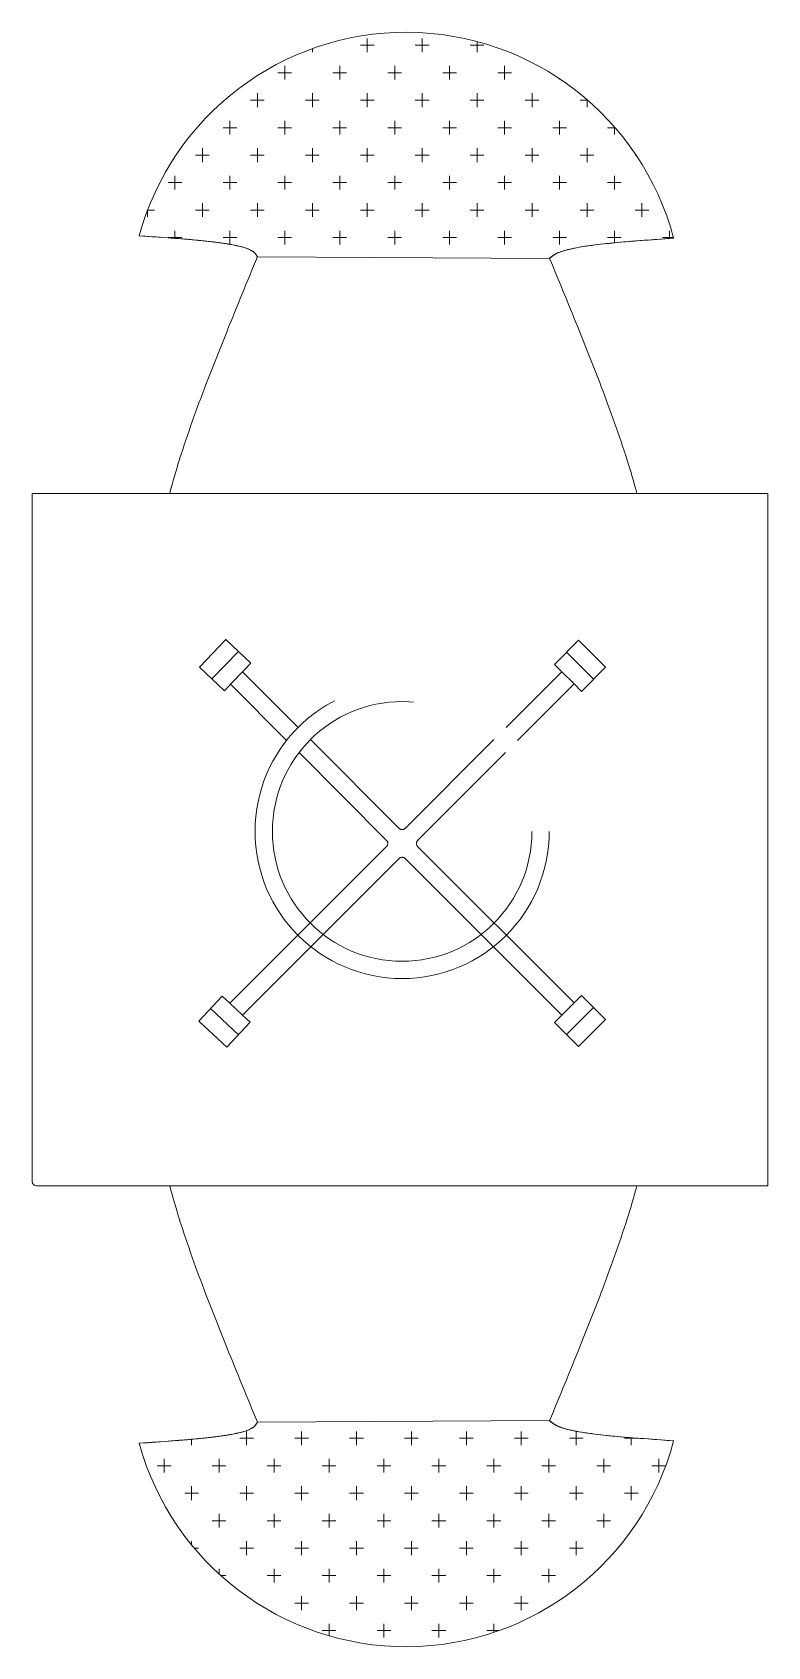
# Model space of a CAD drawing. Extents: x 3270 to 6851, y -140 to 2884.
# Drawn here: x 4813.4 to 4898.4, y 1009.5 to 1196 of the extents above; entities that cross this region are included whole.
import ezdxf

# ---------------------------------------------------------------- set-up
doc = ezdxf.new("R2010")
doc.units = 0
doc.header["$LTSCALE"] = 20
doc.linetypes.add('ACAD_ISO03W100', pattern=[30, 12, -18])
doc.layers.add('Ö-MOBİLYA', color=31, linetype='CONTINUOUS', lineweight=18)

msp = doc.modelspace()

# ---------------------------------------------------------------- linework, layer by layer
at = {"layer": 'Ö-MOBİLYA'}
for p, q in [((4845.75, 1193.72), (4845.75, 1194.12)), ((4851.3, 1194.51), (4852.89, 1194.51)), ((4852.1, 1193.72), (4852.1, 1195.31)), ((4857.65, 1194.51), (4859.24, 1194.51)), ((4858.45, 1193.72), (4858.45, 1195.31)), ((4864, 1194.51), (4865.59, 1194.51)), ((4864.8, 1193.72), (4864.8, 1194.94)), ((4842.57, 1190.54), (4842.57, 1192.13)), ((4848.92, 1190.54), (4848.92, 1192.13)), ((4855.27, 1190.54), (4855.27, 1192.13)), ((4861.62, 1190.54), (4861.62, 1192.13)), ((4867.97, 1190.54), (4867.97, 1192.13)), ((4841.78, 1191.34), (4843.36, 1191.34)), ((4848.13, 1191.34), (4849.71, 1191.34)), ((4854.48, 1191.34), (4856.06, 1191.34)), ((4860.83, 1191.34), (4862.41, 1191.34)), ((4867.18, 1191.34), (4868.76, 1191.34)), ((4874.32, 1190.54), (4874.32, 1190.64)), ((4839.4, 1187.37), (4839.4, 1188.96)), ((4845.75, 1187.37), (4845.75, 1188.96)), ((4852.1, 1187.37), (4852.1, 1188.96)), ((4858.45, 1187.37), (4858.45, 1188.96)), ((4864.8, 1187.37), (4864.8, 1188.96)), ((4871.15, 1187.37), (4871.15, 1188.96)), ((4877.5, 1187.37), (4877.5, 1188.23)), ((4838.6, 1188.16), (4840.19, 1188.16)), ((4844.95, 1188.16), (4846.54, 1188.16)), ((4851.3, 1188.16), (4852.89, 1188.16)), ((4857.65, 1188.16), (4859.24, 1188.16)), ((4864, 1188.16), (4865.59, 1188.16)), ((4870.35, 1188.16), (4871.94, 1188.16)), ((4876.7, 1188.16), (4877.57, 1188.16)), ((4835.43, 1184.99), (4837.01, 1184.99)), ((4836.22, 1184.19), (4836.22, 1185.78)), ((4841.78, 1184.99), (4843.36, 1184.99)), ((4842.57, 1184.19), (4842.57, 1185.78)), ((4848.13, 1184.99), (4849.71, 1184.99)), ((4848.92, 1184.19), (4848.92, 1185.78)), ((4854.48, 1184.99), (4856.06, 1184.99)), ((4855.27, 1184.19), (4855.27, 1185.78)), ((4860.83, 1184.99), (4862.41, 1184.99)), ((4861.62, 1184.19), (4861.62, 1185.78)), ((4867.18, 1184.99), (4868.76, 1184.99)), ((4867.97, 1184.19), (4867.97, 1185.78)), ((4873.53, 1184.99), (4875.11, 1184.99)), ((4874.32, 1184.19), (4874.32, 1185.78)), ((4879.88, 1184.99), (4880.75, 1184.99)), ((4880.67, 1184.19), (4880.67, 1185.08)), ((4832.25, 1181.81), (4833.84, 1181.81)), ((4833.05, 1181.02), (4833.05, 1182.61)), ((4838.6, 1181.81), (4840.19, 1181.81)), ((4839.4, 1181.02), (4839.4, 1182.61)), ((4844.95, 1181.81), (4846.54, 1181.81)), ((4845.75, 1181.02), (4845.75, 1182.61)), ((4851.3, 1181.81), (4852.89, 1181.81)), ((4852.1, 1181.02), (4852.1, 1182.61)), ((4857.65, 1181.81), (4859.24, 1181.81)), ((4858.45, 1181.02), (4858.45, 1182.61)), ((4864, 1181.81), (4865.59, 1181.81)), ((4864.8, 1181.02), (4864.8, 1182.61)), ((4870.35, 1181.81), (4871.94, 1181.81)), ((4871.15, 1181.02), (4871.15, 1182.61)), ((4876.7, 1181.81), (4878.29, 1181.81)), ((4877.5, 1181.02), (4877.5, 1182.61)), ((4883.05, 1181.81), (4883.17, 1181.81)), ((4829.87, 1177.84), (4829.87, 1179.43)), ((4836.22, 1177.84), (4836.22, 1179.43)), ((4842.57, 1177.84), (4842.57, 1179.43)), ((4848.92, 1177.84), (4848.92, 1179.43)), ((4855.27, 1177.84), (4855.27, 1179.43)), ((4861.62, 1177.84), (4861.62, 1179.43)), ((4867.97, 1177.84), (4867.97, 1179.43)), ((4874.32, 1177.84), (4874.32, 1179.43)), ((4880.67, 1177.84), (4880.67, 1179.43)), ((4829.08, 1178.64), (4830.66, 1178.64)), ((4835.43, 1178.64), (4837.01, 1178.64)), ((4841.78, 1178.64), (4843.36, 1178.64)), ((4848.13, 1178.64), (4849.71, 1178.64)), ((4854.48, 1178.64), (4856.06, 1178.64)), ((4860.83, 1178.64), (4862.41, 1178.64)), ((4867.18, 1178.64), (4868.76, 1178.64)), ((4873.53, 1178.64), (4875.11, 1178.64)), ((4879.88, 1178.64), (4881.46, 1178.64)), ((4826.7, 1175.46), (4827.49, 1175.46)), ((4826.7, 1174.67), (4826.7, 1175.46)), ((4832.25, 1175.46), (4833.84, 1175.46)), ((4833.05, 1174.67), (4833.05, 1176.26)), ((4838.6, 1175.46), (4840.19, 1175.46)), ((4839.4, 1174.67), (4839.4, 1176.26)), ((4844.95, 1175.46), (4846.54, 1175.46)), ((4845.75, 1174.67), (4845.75, 1176.26)), ((4851.3, 1175.46), (4852.89, 1175.46)), ((4852.1, 1174.67), (4852.1, 1176.26)), ((4857.65, 1175.46), (4859.24, 1175.46)), ((4858.45, 1174.67), (4858.45, 1176.26)), ((4864, 1175.46), (4865.59, 1175.46)), ((4864.8, 1174.67), (4864.8, 1176.26)), ((4870.35, 1175.46), (4871.94, 1175.46)), ((4871.15, 1174.67), (4871.15, 1176.26)), ((4876.7, 1175.46), (4878.29, 1175.46)), ((4877.5, 1174.67), (4877.5, 1176.26)), ((4883.05, 1175.46), (4884.64, 1175.46)), ((4883.85, 1174.67), (4883.85, 1176.26)), ((4829.08, 1172.29), (4830.66, 1172.29)), ((4829.87, 1172.2), (4829.87, 1173.08)), ((4835.43, 1172.29), (4837.01, 1172.29)), ((4836.22, 1171.51), (4836.22, 1173.08)), ((4841.78, 1172.29), (4843.36, 1172.29)), ((4842.57, 1171.49), (4842.57, 1173.08)), ((4848.13, 1172.29), (4849.71, 1172.29)), ((4848.92, 1171.49), (4848.92, 1173.08)), ((4854.48, 1172.29), (4856.06, 1172.29)), ((4855.27, 1171.49), (4855.27, 1173.08)), ((4860.83, 1172.29), (4862.41, 1172.29)), ((4861.62, 1171.49), (4861.62, 1173.08)), ((4867.18, 1172.29), (4868.76, 1172.29)), ((4867.97, 1171.49), (4867.97, 1173.08)), ((4873.53, 1172.29), (4875.11, 1172.29)), ((4874.32, 1171.49), (4874.32, 1173.08)), ((4879.88, 1172.29), (4881.46, 1172.29)), ((4880.67, 1171.69), (4880.67, 1173.08)), ((4886.23, 1172.29), (4887.5, 1172.29)), ((4887.02, 1172.18), (4887.02, 1173.08)), ((4873.17, 1169.89, 33.61), (4839.4, 1170.05, 32.32)), ((4873.17, 1169.89), (4839.4, 1170.05)), ((4873.17, 1169.89), (4839.4, 1170.05)), ((4871.15, 1169.9), (4871.15, 1169.91)), ((4813.38, 1063.24), (4813.38, 1142.74)), ((4813.38, 1142.74), (4898.38, 1142.74)), ((4898.38, 1142.74), (4898.38, 1062.74)), ((4835.77, 1125.84), (4832.72, 1122.65)), ((4834.89, 1124.92), (4834.88, 1124.93)), ((4838.63, 1123.11), (4835.77, 1125.84)), ((4873.73, 1122.98), (4876.52, 1125.78)), ((4876.52, 1125.78), (4879.64, 1122.66)), ((4877.37, 1124.92), (4877.38, 1124.93)), ((4833.56, 1123.52), (4833.55, 1123.53)), ((4834.41, 1124.42), (4834.41, 1124.43)), ((4837.79, 1122.25), (4838.63, 1123.11)), ((4874.59, 1122.13), (4873.73, 1122.98)), ((4878.79, 1123.51), (4878.8, 1123.52)), ((4835.34, 1084.65), (4832.64, 1081.77)), ((4836.22, 1083.82), (4835.34, 1084.65)), ((4837.68, 1082.45), (4836.22, 1083.82)), ((4874.59, 1082.45), (4876, 1083.86)), ((4876, 1083.86), (4876.85, 1084.72)), ((4876.85, 1084.72), (4879.64, 1081.93)), ((4837.21, 1080.19), (4833.99, 1083.21)), ((4837.68, 1082.45), (4838.56, 1081.63)), ((4874.59, 1082.45), (4873.73, 1081.6)), ((4875.12, 1080.2), (4878.24, 1083.32)), ((4876.52, 1078.81), (4879.64, 1081.93)), ((4835.86, 1078.75), (4832.64, 1081.77)), ((4833.78, 1080.68), (4833.77, 1080.67)), ((4838.56, 1081.63), (4835.86, 1078.75)), ((4873.73, 1081.6), (4876.52, 1078.81)), ((4878.79, 1081.07), (4878.8, 1081.07)), ((4878.79, 1081.07), (4878.8, 1081.07)), ((4834.68, 1079.83), (4834.68, 1079.83)), ((4834.89, 1079.66), (4834.88, 1079.65)), ((4835.19, 1079.36), (4835.18, 1079.35)), ((4877.37, 1079.66), (4877.38, 1079.65)), ((4877.37, 1079.66), (4877.38, 1079.65)), ((4898.38, 1062.74), (4813.88, 1062.74)), ((4873.17, 1035.6, 33.61), (4839.4, 1035.44, 32.32)), ((4873.17, 1035.6), (4839.4, 1035.44)), ((4873.17, 1035.6), (4839.4, 1035.44)), ((4831.8, 1032.77), (4831.8, 1033.44)), ((4837.36, 1033.57), (4838.95, 1033.57)), ((4838.15, 1032.77), (4838.15, 1034.36)), ((4843.71, 1033.57), (4845.3, 1033.57)), ((4844.5, 1032.77), (4844.5, 1034.36)), ((4850.06, 1033.57), (4851.65, 1033.57)), ((4850.85, 1032.77), (4850.85, 1034.36)), ((4856.41, 1033.57), (4858, 1033.57)), ((4857.2, 1032.77), (4857.2, 1034.36)), ((4862.76, 1033.57), (4864.35, 1033.57)), ((4863.55, 1032.77), (4863.55, 1034.36)), ((4869.11, 1033.57), (4870.7, 1033.57)), ((4869.9, 1032.77), (4869.9, 1034.36)), ((4875.46, 1033.57), (4877.05, 1033.57)), ((4876.25, 1032.77), (4876.25, 1034.36)), ((4881.81, 1033.57), (4883.4, 1033.57)), ((4882.6, 1032.77), (4882.6, 1033.63)), ((4827.83, 1030.39), (4829.42, 1030.39)), ((4828.63, 1029.6), (4828.63, 1031.19)), ((4834.18, 1030.39), (4835.77, 1030.39)), ((4834.98, 1029.6), (4834.98, 1031.19)), ((4840.53, 1030.39), (4842.12, 1030.39)), ((4841.33, 1029.6), (4841.33, 1031.19)), ((4846.88, 1030.39), (4848.47, 1030.39)), ((4847.68, 1029.6), (4847.68, 1031.19)), ((4853.23, 1030.39), (4854.82, 1030.39)), ((4854.03, 1029.6), (4854.03, 1031.19)), ((4859.58, 1030.39), (4861.17, 1030.39)), ((4860.38, 1029.6), (4860.38, 1031.19)), ((4865.93, 1030.39), (4867.52, 1030.39)), ((4866.73, 1029.6), (4866.73, 1031.19)), ((4872.28, 1030.39), (4873.87, 1030.39)), ((4873.08, 1029.6), (4873.08, 1031.19)), ((4878.63, 1030.39), (4880.22, 1030.39)), ((4879.43, 1029.6), (4879.43, 1031.19)), ((4884.98, 1030.39), (4886.57, 1030.39)), ((4885.78, 1029.6), (4885.78, 1031.19)), ((4831.8, 1026.42), (4831.8, 1028.01)), ((4838.15, 1026.42), (4838.15, 1028.01)), ((4844.5, 1026.42), (4844.5, 1028.01)), ((4850.85, 1026.42), (4850.85, 1028.01)), ((4857.2, 1026.42), (4857.2, 1028.01)), ((4863.55, 1026.42), (4863.55, 1028.01)), ((4869.9, 1026.42), (4869.9, 1028.01)), ((4876.25, 1026.42), (4876.25, 1028.01)), ((4882.6, 1026.42), (4882.6, 1028.01)), ((4831.01, 1027.22), (4832.6, 1027.22)), ((4837.36, 1027.22), (4838.95, 1027.22)), ((4843.71, 1027.22), (4845.3, 1027.22)), ((4850.06, 1027.22), (4851.65, 1027.22)), ((4856.41, 1027.22), (4858, 1027.22)), ((4862.76, 1027.22), (4864.35, 1027.22)), ((4869.11, 1027.22), (4870.7, 1027.22)), ((4875.46, 1027.22), (4877.05, 1027.22)), ((4881.81, 1027.22), (4883.4, 1027.22)), ((4834.98, 1023.25), (4834.98, 1024.84)), ((4841.33, 1023.25), (4841.33, 1024.84)), ((4847.68, 1023.25), (4847.68, 1024.84)), ((4854.03, 1023.25), (4854.03, 1024.84)), ((4860.38, 1023.25), (4860.38, 1024.84)), ((4866.73, 1023.25), (4866.73, 1024.84)), ((4873.08, 1023.25), (4873.08, 1024.84)), ((4879.43, 1023.25), (4879.43, 1024.84)), ((4834.18, 1024.04), (4835.77, 1024.04)), ((4840.53, 1024.04), (4842.12, 1024.04)), ((4846.88, 1024.04), (4848.47, 1024.04)), ((4853.23, 1024.04), (4854.82, 1024.04)), ((4859.58, 1024.04), (4861.17, 1024.04)), ((4865.93, 1024.04), (4867.52, 1024.04)), ((4872.28, 1024.04), (4873.87, 1024.04)), ((4878.63, 1024.04), (4880.22, 1024.04)), ((4831.8, 1021.23), (4831.8, 1021.66)), ((4832.1, 1020.87), (4832.6, 1020.87)), ((4837.36, 1020.87), (4838.95, 1020.87)), ((4838.15, 1020.07), (4838.15, 1021.66)), ((4843.71, 1020.87), (4845.3, 1020.87)), ((4844.5, 1020.07), (4844.5, 1021.66)), ((4850.06, 1020.87), (4851.65, 1020.87)), ((4850.85, 1020.07), (4850.85, 1021.66)), ((4856.41, 1020.87), (4858, 1020.87)), ((4857.2, 1020.07), (4857.2, 1021.66)), ((4862.76, 1020.87), (4864.35, 1020.87)), ((4863.55, 1020.07), (4863.55, 1021.66)), ((4869.11, 1020.87), (4870.7, 1020.87)), ((4869.9, 1020.07), (4869.9, 1021.66)), ((4875.46, 1020.87), (4877.05, 1020.87)), ((4876.25, 1020.07), (4876.25, 1021.66)), ((4834.98, 1017.87), (4834.98, 1018.49)), ((4841.33, 1016.9), (4841.33, 1018.49)), ((4847.68, 1016.9), (4847.68, 1018.49)), ((4854.03, 1016.9), (4854.03, 1018.49)), ((4860.38, 1016.9), (4860.38, 1018.49)), ((4866.73, 1016.9), (4866.73, 1018.49)), ((4873.08, 1016.9), (4873.08, 1018.49)), ((4835.17, 1017.69), (4835.77, 1017.69)), ((4840.53, 1017.69), (4842.12, 1017.69)), ((4846.88, 1017.69), (4848.47, 1017.69)), ((4853.23, 1017.69), (4854.82, 1017.69)), ((4859.58, 1017.69), (4861.17, 1017.69)), ((4865.93, 1017.69), (4867.52, 1017.69)), ((4872.28, 1017.69), (4873.87, 1017.69)), ((4844.5, 1013.72), (4844.5, 1015.31)), ((4850.85, 1013.72), (4850.85, 1015.31)), ((4857.2, 1013.72), (4857.2, 1015.31)), ((4863.55, 1013.72), (4863.55, 1015.31)), ((4869.9, 1013.72), (4869.9, 1015.31)), ((4843.71, 1014.52), (4845.3, 1014.52)), ((4850.06, 1014.52), (4851.65, 1014.52)), ((4856.41, 1014.52), (4858, 1014.52)), ((4862.76, 1014.52), (4864.35, 1014.52)), ((4869.11, 1014.52), (4870.7, 1014.52)), ((4846.88, 1011.34), (4848.47, 1011.34)), ((4847.68, 1010.74), (4847.68, 1012.14)), ((4853.23, 1011.34), (4854.82, 1011.34)), ((4854.03, 1010.55), (4854.03, 1012.14)), ((4859.58, 1011.34), (4861.17, 1011.34)), ((4860.38, 1010.55), (4860.38, 1012.14)), ((4865.93, 1011.34), (4867.34, 1011.34)), ((4866.73, 1011.13), (4866.73, 1012.14))]:
    msp.add_line(p, q, dxfattribs=at)
at = {"layer": 'Ö-MOBİLYA', "linetype": 'ACAD_ISO03W100', "ltscale": 0.3}
for p, q in [((4837.2, 1124.48), (4834.15, 1121.29)), ((4875.12, 1124.38), (4878.24, 1121.26)), ((4835.59, 1119.92), (4832.72, 1122.65)), ((4837.79, 1122.25), (4836.41, 1120.8)), ((4844.11, 1115.7), (4837.68, 1122.13)), ((4868.15, 1115.7), (4874.59, 1122.13)), ((4874.59, 1122.13), (4876, 1120.72)), ((4876.85, 1119.86), (4879.64, 1122.66)), ((4836.41, 1120.8), (4835.59, 1119.92)), ((4842.78, 1114.2), (4836.3, 1120.68)), ((4869.48, 1114.2), (4876, 1120.72)), ((4876, 1120.72), (4876.85, 1119.86)), ((4855.78, 1104.03), (4845.52, 1114.29)), ((4856.49, 1104.03), (4866.74, 1114.29)), ((4854.34, 1102.64), (4844.21, 1112.78)), ((4857.92, 1102.64), (4868.06, 1112.78)), ((4854.34, 1101.94), (4836.22, 1083.82)), ((4855.78, 1100.55), (4837.68, 1082.45)), ((4856.49, 1100.55), (4874.59, 1082.45)), ((4857.92, 1101.94), (4876, 1083.86))]:
    msp.add_line(p, q, dxfattribs=at)
for radius in [17, 15]:
    msp.add_circle((4856.13, 1103.68), radius, dxfattribs=at)
at = {"layer": 'Ö-MOBİLYA'}
for centre, radius, start, end in [((4856.58, 1164.01, 97.96), 32, 14.865, 164.6094), ((4856.58, 1164.01), 32, 14.865, 164.6094), ((4856.58, 1164.01), 32, 14.865, 164.6094), ((4785.82, 584.97), 588.88, 85.72734, 86.11404), ((4785.82, 584.97), 588.88, 85.72734, 86.11404), ((4816.9, 1002.81), 169.89, 85.0814, 85.6825), ((4818.35, 1021.38), 151.27, 84.7209, 85.7016), ((4824.05, 1085.12), 87.27, 83.652, 85.1275), ((4825.12, 1095.51), 76.83, 83.1114, 84.6624), ((4828.47, 1124.12), 48.02, 81.6331, 83.7399), ((4829.31, 1130.39), 41.7, 80.8545, 83.0799), ((4831.25, 1143.09), 28.85, 79.7545, 81.6245), ((4832.56, 1150.65), 21.17, 77.4937, 80.8074), ((4833.18, 1153.74), 18.03, 77.3105, 79.7762), ((4883.65, 1129.26), 42.51, 97.1116, 99.1758), ((4883.65, 1129.26), 42.51, 97.1116, 99.1758), ((4888.18, 1092.23), 79.81, 95.1198, 97.0526), ((4888.18, 1092.23), 79.81, 95.1198, 97.0526), ((4896.5, 999.91), 172.51, 94.2831, 95.1363), ((4896.5, 999.91), 172.51, 94.2831, 95.1363), ((4932.35, 517.68), 656.07, 93.91861, 94.25962), ((4932.35, 517.68), 656.07, 93.91861, 94.25962), ((5850.34, 750.59), 1094.51, 157.46532, 157.94895), ((4834.75, 1160.66), 10.93, 74.0392, 77.3418), ((4834.75, 1160.66), 10.93, 74.0392, 77.3418), ((4835.98, 1164.96), 6.46, 69.6113, 74.0821), ((4835.98, 1164.96), 6.46, 69.6113, 74.0821), ((4836.91, 1167.46), 3.79, 63.6255, 69.6613), ((4836.91, 1167.46), 3.79, 63.6255, 69.6613), ((4837.58, 1168.8), 2.29, 55.7654, 63.6573), ((4837.58, 1168.8), 2.29, 55.7654, 63.6573), ((4838.12, 1169.57), 1.35, 32.4974, 56.5012), ((4838.1, 1169.55), 1.38, 28.8739, 56.273), ((4837.16, 1168.97), 2.48, 25.6787, 32.0488), ((4837.46, 1169.13), 2.14, 25.3415, 30.2195), ((4877.07, 1165.46), 5.9, 129.0971, 131.3444), ((4876.55, 1166.07), 5.11, 128.9227, 131.5188), ((3862.23, 750.43), 1094.51, 22.05105, 22.53468), ((4875.48, 1167.46), 3.35, 112.1653, 129.593), ((4875.44, 1167.51), 3.29, 120.6383, 129.6852), ((4875.69, 1167.03), 3.83, 112.6975, 120.1982), ((4876.68, 1164.6), 6.45, 106.5664, 112.4734), ((4876.68, 1164.6), 6.45, 106.5664, 112.4734), ((4878.28, 1159.15), 12.13, 102.2297, 106.4401), ((4878.28, 1159.15), 12.13, 102.2297, 106.4401), ((4880.56, 1148.47), 23.05, 99.222, 102.1563), ((4880.56, 1148.47), 23.05, 99.222, 102.1563), ((5176.45, 1023.87), 367.31, 157.9951, 159.0338), ((4536.12, 1023.72), 367.31, 20.9662, 22.0049), ((4979.35, 1098.91), 156.42, 158.8654, 162.2021), ((4733.21, 1098.75), 156.42, 17.7979, 21.1346), ((4899.26, 1124.66), 72.29, 162.2345, 165.5139), ((4813.31, 1124.5), 72.29, 14.6156, 17.7655), ((4813.88, 1063.24), 0.5, 180, 270), ((4899.26, 1080.83), 72.29, 194.4861, 197.7655), ((4813.31, 1080.98), 72.29, 342.2345, 345.3844), ((4979.35, 1106.58), 156.42, 197.7979, 201.1346), ((4733.21, 1106.74), 156.42, 338.8654, 342.2021), ((5176.45, 1181.61), 367.31, 200.9662, 202.0049), ((4536.12, 1181.77), 367.31, 337.9951, 339.0338), ((5850.34, 1454.9), 1094.51, 202.05105, 202.53468), ((3862.23, 1455.06), 1094.51, 337.46532, 337.94895), ((4838.1, 1035.94), 1.38, 303.727, 331.1261), ((4837.16, 1036.51), 2.48, 327.9512, 334.3213), ((4837.46, 1036.35), 2.14, 329.7805, 334.6585), ((4877.07, 1040.03), 5.9, 228.6556, 230.9029), ((4876.55, 1039.42), 5.11, 228.4812, 231.0773), ((4875.48, 1038.03), 3.35, 230.407, 247.8347), ((4875.44, 1037.98), 3.29, 230.3148, 239.3617), ((4818.35, 1184.11), 151.27, 274.2984, 275.2791), ((4816.9, 1202.68), 169.89, 274.3175, 274.9186), ((4824.05, 1120.37), 87.27, 274.8725, 276.348), ((4825.12, 1109.98), 76.83, 275.3376, 276.8886), ((4828.47, 1081.37), 48.02, 276.2601, 278.3669), ((4829.31, 1075.1), 41.7, 276.9201, 279.1455), ((4831.25, 1062.4), 28.85, 278.3755, 280.2455), ((4832.56, 1054.84), 21.17, 279.1926, 282.5063), ((4833.18, 1051.75), 18.03, 280.2238, 282.6895), ((4834.75, 1044.83), 10.93, 282.6582, 285.9608), ((4834.75, 1044.83), 10.93, 282.6582, 285.9608), ((4835.98, 1040.53), 6.46, 285.9179, 290.3887), ((4835.98, 1040.53), 6.46, 285.9179, 290.3887), ((4836.91, 1038.03), 3.79, 290.3387, 296.3745), ((4836.91, 1038.03), 3.79, 290.3387, 296.3745), ((4837.58, 1036.69), 2.29, 296.3427, 304.2346), ((4837.58, 1036.69), 2.29, 296.3427, 304.2346), ((4838.12, 1035.92), 1.35, 303.4988, 327.5026), ((4875.69, 1038.46), 3.83, 239.8018, 247.3025), ((4876.68, 1040.88), 6.45, 247.5266, 253.4336), ((4876.68, 1040.88), 6.45, 247.5266, 253.4336), ((4878.28, 1046.34), 12.13, 253.5599, 257.7703), ((4878.28, 1046.34), 12.13, 253.5599, 257.7703), ((4880.56, 1057.02), 23.05, 257.8437, 260.778), ((4880.56, 1057.02), 23.05, 257.8437, 260.778), ((4883.65, 1076.23), 42.51, 260.8242, 262.8884), ((4883.65, 1076.23), 42.51, 260.8242, 262.8884), ((4888.18, 1113.25), 79.81, 262.9474, 264.8802), ((4888.18, 1113.25), 79.81, 262.9474, 264.8802), ((4896.5, 1205.57), 172.51, 264.8637, 265.7169), ((4896.5, 1205.57), 172.51, 264.8637, 265.7169), ((4932.35, 1687.81), 656.07, 265.74038, 266.08139), ((4932.35, 1687.81), 656.07, 265.74038, 266.08139), ((4856.58, 1041.48, 97.96), 32, 195.3906, 345.135), ((4856.58, 1041.48), 32, 195.3906, 345.135), ((4785.82, 1620.51), 588.88, 273.88596, 274.27266), ((4785.82, 1620.51), 588.88, 273.88596, 274.27266), ((4856.58, 1041.48), 32, 195.3906, 345.135)]:
    msp.add_arc(centre, radius, start, end, dxfattribs=at)
at = {"layer": 'Ö-MOBİLYA', "linetype": 'ACAD_ISO03W100', "ltscale": 0.3}
for centre, start, end in [((4853.99, 1102.29), 315, 45), ((4856.13, 1104.39), 225, 315), ((4858.28, 1102.29), 135, 225), ((4856.13, 1100.19), 45, 135)]:
    msp.add_arc(centre, 0.5, start, end, dxfattribs=at)
at = {"layer": 'Ö-MOBİLYA'}
for points in [[(4825.72, 1172.5, 97.96), (4831.42, 1172.08, 86.77), (4839.4, 1170.05, 32.32)], [(4887.51, 1172.22, 97.96), (4881.82, 1171.79, 86.77), (4873.17, 1169.89, 33.61)], [(4825.72, 1032.99, 97.96), (4831.42, 1033.41, 86.77), (4839.4, 1035.44, 32.32)], [(4887.51, 1033.27, 97.96), (4881.82, 1033.69, 86.77), (4873.17, 1035.6, 33.61)]]:
    msp.add_spline(points, degree=3, dxfattribs=at)

doc.saveas('drawing.dxf')
